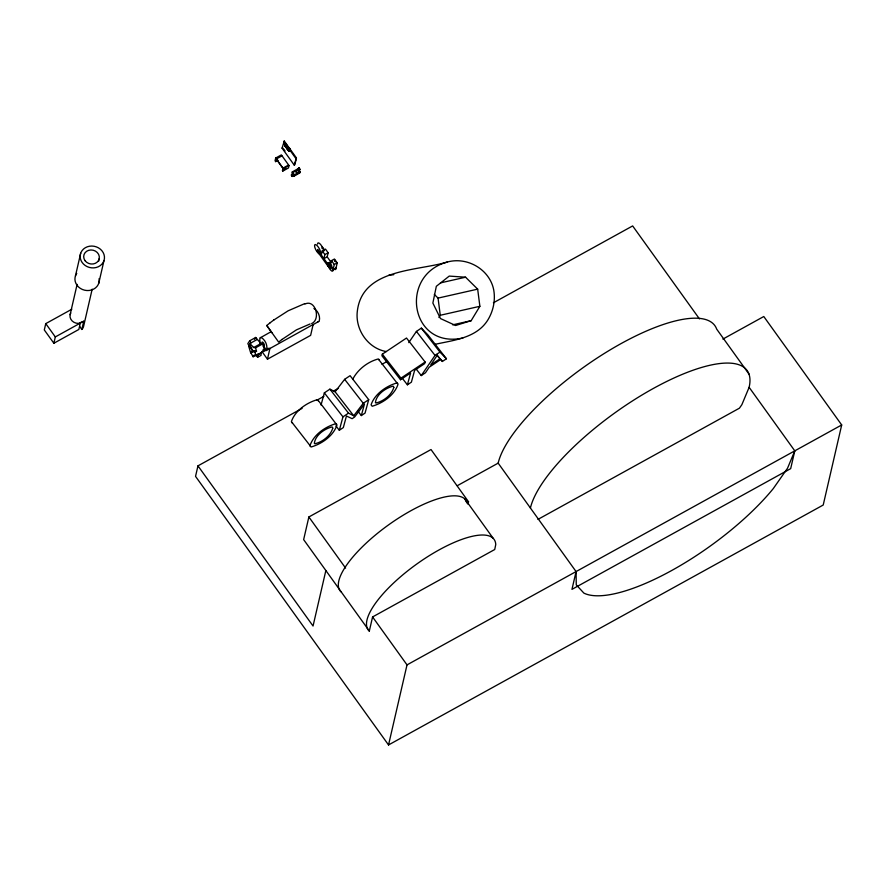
<?xml version="1.0" encoding="UTF-8"?>
<svg xmlns="http://www.w3.org/2000/svg" width="886" height="886" viewBox="0 0 886 886"><rect width="100%" height="100%" fill="white"/><g stroke="black" fill="none" stroke-linecap="round" stroke-linejoin="round"><path stroke-width="1.33" d="M298.604 170.566L299.579 171.463M248.623 346.005L251.214 348.32L252.322 350.934L250.672 352.783L248.623 346.005L250.76 347.323M298.759 169.115L299.745 169.392L299.058 168.628M327.92 266.121L319.215 253.994A5.471 1.794 61.1 0 1 314.763 247.072A5.471 1.794 61.1 0 1 317.055 245.555A5.471 1.794 61.1 0 1 320.71 253.008L320.378 253.695L327.521 263.629L327.92 266.121L330.179 264.881M292.181 176.535L293.798 174.797L292.889 174.165L291.35 175.029L292.015 176.292L293.731 175.683M320.378 253.695L319.436 254.315M71.821 309.236L45.762 323.623L44.3 329.946L53.858 343.247L78.843 329.459L80.305 323.135M53.858 343.247L55.32 336.924L83.749 321.23L81.844 329.459L79.563 326.281M75.443 275.934L80.67 253.285M70.116 314.685L77.126 284.351M92.177 289.157L83.616 326.258A7.874 6.988 13 0 1 81.844 329.459M98.601 261.337L99.21 258.69M98.745 283.31L103.972 260.661A12.238 10.865 13 0 0 89.53 246.219A12.238 10.865 13 0 0 83.461 264.05A12.238 10.865 13 0 0 103.972 260.661M302.104 408.38L197.966 465.859L195.54 476.369L388.533 744.949L823.216 505.02L841.7 424.959L763.787 316.524L722.887 339.094M288.526 165.051L282.844 168.196L282.789 171.098L288.471 167.963L289.024 165.571L281.36 154.906L275.69 158.04L275.059 160.765L275.668 161.617L277.938 160.355M275.668 161.617L276.255 159.026L281.936 155.892M282.058 148.161L284.295 141.051L296.433 157.941L294.872 164.674L294.196 165.051L282.058 148.161L282.745 147.785M283.675 143.742L284.295 141.051M282.789 171.098L283.343 168.705L289.024 165.571M292.28 171.917L291.97 173.246L294.052 176.137L299.833 172.936L300.144 171.618L298.061 168.728L292.28 171.917L294.362 174.819L294.052 176.137M294.196 165.051L296.433 157.941M292.579 172.659L293.676 174.719L292.579 172.659L295.869 170.854M296.721 174.498L296.954 173.501L299.612 172.028L298.294 170.201L295.636 171.662L296.954 173.501M297.762 170.046L298.061 168.728M298.671 168.296L299.069 167.664L299.856 168.894M298.538 168.883L298.704 168.185M298.936 168.406L299.069 167.664M299.291 169.935L299.845 169.547L298.427 168.606L299.291 169.935L299.822 169.636L298.527 167.952M299.39 173.025L299.612 172.028M262.001 351.587L267.461 359.195L269.964 348.331L267.65 348.442M321.995 248.401L322.338 246.928L324.531 249.985M321.308 254.991L322.26 250.893L325.494 249.11L328.141 252.776L327.189 256.874L323.944 258.657L324.896 254.57L328.141 252.776M263.22 349.505L265.933 350.712L313.135 324.509L310.632 335.362L267.461 359.195M330.212 266.11L331.475 260.639L334.432 259.011L337.223 262.887L335.96 268.347L333.003 269.986L330.212 266.11L331.707 265.279M333.003 269.986L334.266 264.515L337.223 262.887M467.974 504.223L468.539 501.775L431.017 449.545L308.871 516.97L303.643 539.607L369.329 631.02L372.574 616.944L494.72 549.519L495.75 544.591A77.536 25.096 -35.7 0 0 421.426 560.783A77.536 25.096 -35.7 0 0 369.019 630.887L369.329 631.02M325.86 570.529L313.046 626.014L197.966 465.859M388.533 744.949L407.017 664.888L841.7 424.959M748.947 374.014L716.696 329.138A132.18 42.783 -35.7 0 0 606.821 351.897A132.18 42.783 -35.7 0 0 498.165 463.134L576.077 571.57L571.968 589.356L790.677 468.639L794.786 450.852L749.124 387.304A132.18 42.783 -35.7 0 0 653.458 388.389A132.18 42.783 -35.7 0 0 530.415 508.021M321.031 405.057L324.354 392.863L329.902 389.153L335.107 391.789L353.724 415.778L363.26 403.307L368.709 399.664L350.092 375.686L344.643 379.319L335.107 391.789M335.927 425.9L339.316 430.264L342.96 416.852L348.508 413.142L353.724 415.778M357.944 411.215L361.322 415.578L364.467 404.016L354.566 417.062L352.141 418.679L346.448 416.032L343.314 427.595L339.316 430.264M368.709 399.664L365.054 413.086L361.322 415.578M407.394 384.823L411.392 382.165L414.615 370.326L424.693 363.603L425.125 362.009L406.508 338.031L382.342 354.156L381.91 355.74L400.527 379.729L410.617 372.995L407.394 384.823L402.322 378.289M400.527 379.729L400.959 378.145L425.125 362.009M251.724 347.733L251.214 348.32M352.639 379.474C357.523 369.639 367.768 361.709 378.267 358.963L398.024 384.291C394.469 395.189 382.807 403.185 372.186 406.242L371.068 404.858C374.656 394.004 386.274 385.975 396.884 382.951L397.692 383.383M749.124 387.304L741.859 404.703L739.422 408.18L537.946 519.395M794.786 450.852L787.521 468.251L773.29 488.574A132.18 42.783 -35.7 0 1 583.885 593.111L576.265 584.849L576.077 571.57M438.924 317.476L440.264 315.272L438.061 298.106L434.339 294.44M471.164 320.666L479.88 306.301L477.665 289.146L465.571 277.207L449.246 276.089L436.333 286.3L432.866 303.067L440.475 318.55L455.603 325.494L471.164 320.666L452.68 324.841M256.951 339.626L249.819 343.558L253.75 347.5L255.522 347.844L256.552 351.233L253.097 350.989L251.48 351.875L251.27 353.481L253.108 356.781L254.182 355.164L255.954 355.507L264.704 350.679L262.655 343.901L260.894 343.569L255.744 337.455L249.708 340.789L247.814 343.624L249.032 345.784M254.492 339.349L255.744 337.455M262.311 351.277L261.049 353.16L261.082 355.364L257.66 357.257L258.435 353.835L253.108 356.781M408.767 342.627L416.42 331.419L421.337 328.13L427.816 334.786L446.433 358.775L442.402 361.466L440.696 359.539L429.212 367.203L425.468 372.762L421.26 375.575L416.176 369.03M421.26 375.575L435.026 355.408L439.954 352.119L446.433 358.775M271.891 332.737L266.752 325.494L270.319 322.637M271.216 331.63L259.831 338.064L259.875 343.425M281.981 339.449L278.658 342.118L266.764 325.483M313.135 324.509L312.536 324.996L319.204 321.153C320.577 316.612 318.019 310.753 313.899 308.461M273.597 320.167L288.105 310.82L304.817 303.588M270.23 322.703L273.829 319.979M281.892 339.526L296.422 329.869L310.078 323.966M83.749 321.23L78.4 323.401A7.874 6.988 13 0 1 70.758 312.98M284.616 145.226L285.945 144.307L286.577 145.238L285.181 146.223L285.713 146.877L284.616 145.226L286.078 147.397M284.805 145.503L286.134 144.595L289.091 148.693L288.758 148.051L287.429 149.202L286.975 148.438L288.88 151.129L290.209 150.21C289.733 144.274 284.661 151.561 288.947 148.427C287.186 150.587 286.178 146.854 284.871 145.559M285.037 145.913L286.311 144.883M285.248 146.279L286.699 145.315L288.947 148.494L288.493 147.918M286.842 145.492L285.558 146.666L286.909 145.625M285.746 146.799L287.042 145.769L287.551 146.6L286.233 147.464L284.927 145.669M285.813 146.899L287.164 145.935M285.89 147.01L287.285 146.146M285.956 147.242L287.341 146.245M286.178 147.364L287.507 146.445M288.482 147.763C283.553 150.166 291.461 145.127 286.167 147.486M288.194 147.397L286.854 148.305L288.116 147.264M287.341 148.926L288.615 148.051M288.758 150.963L290.209 150.21M439.999 358.752L430.74 364.932L437.097 355.507L439.999 358.752L436.61 354.389M304.983 304.031C315.427 298.87 321.064 319.447 311.65 323.556M282.324 170.444L285.724 168.573M298.405 168.705L299.014 168.384M294.362 174.819L300.144 171.618M292.015 176.292L293.554 175.45M327.521 263.629L330.766 261.835A4.674 1.528 61.1 0 1 331.862 261.403M253.75 347.5L260.894 343.569M255.522 347.844L262.655 343.901M250.672 352.783L252.687 351.664M251.48 351.875L254.78 350.889M253.163 351.786L254.935 352.119L256.552 351.233M257.627 355.053L261.049 353.16M316.634 400.361L323.899 396.352M333.579 391.003L338.43 388.334M382.01 364.268L386.861 361.599M493.402 302.79L632.648 225.93L699.442 318.882M457.276 485.716L498.165 463.134M466.557 502.86L468.539 501.775M434.882 344.355C453.809 340.18 476.679 338.087 487.931 319.835C493.325 310.897 495.529 300.365 493.746 290.043C489.825 269.477 467.321 256.475 447.397 262.012C416.077 271.481 360.746 268.358 357.136 313.101C355.917 330.81 368.598 348.597 386.362 351.554M447.397 262.012C398.534 274.981 410.318 349.438 462.913 338.009M263.22 346.138C266.764 347.246 261.525 338.552 261.824 343.524M440.486 282.889L465.571 277.207M438.061 298.106L477.665 289.146M440.264 315.272L479.88 306.301M388.655 275.313L393.783 274.671M317.808 321.673L318.606 321.64M260.44 337.577L261.226 337.544C265.346 339.825 267.904 345.695 266.531 350.236L263.818 346.448M262.932 350.335L264.704 350.679M341.165 591.837L340.866 591.693A77.536 25.096 -35.7 0 1 385.011 527.48A77.536 25.096 -35.7 0 1 465.061 499.183L493.225 538.367M318.019 400.151L317.199 399.719C306.6 402.742 294.972 410.761 291.394 421.625L311.13 446.987C321.74 443.93 333.402 435.945 336.957 425.047L318.019 400.151L318.34 401.059M336.636 424.128L335.816 423.707C325.217 426.72 313.589 434.749 310 445.603L310.321 446.533M291.704 422.556L292.513 422.999M297.209 172.98L297.408 172.427M291.35 175.018L292.247 175.649L293.798 174.819L293.72 175.76L292.889 174.177M289.379 148.959L289.932 149.723M255.301 354.887L257.66 357.257M286.632 148.084L286.267 147.608L286.854 148.305M289.622 149.28L288.116 149.978L288.88 151.129M421.337 328.13L439.954 352.119M440.707 359.284L442.402 361.466M416.42 331.419L435.026 355.408M382.342 354.156L400.959 378.145M344.643 379.319L363.26 403.307M329.902 389.153L348.508 413.142M324.354 392.863L342.96 416.852M286.256 144.75L287.042 145.957L286.2 144.651M289.467 149.225L288.758 148.051M289.644 149.457C286.067 152.669 290.907 146.544 288.005 149.789M283.62 141.428L295.747 158.317M283.498 148.848L285.015 150.952M275.69 158.04L283.343 168.705M276.255 159.026L282.844 168.196M337.068 263.363L334.498 259.775L334.598 261.304M331.475 260.639L334.266 264.515M327.189 256.874L330.766 261.835M322.26 250.893L324.896 254.57M320.632 253.551L317.72 249.487L317.376 250.948L319.691 254.171M308.871 516.97L345.595 568.081M372.574 616.944L407.017 664.888M45.762 323.623L55.32 336.924M285.945 144.307L286.521 145.304M249.708 340.789L250.915 342.96M465.061 499.183L466.058 501.642M379.075 359.395L379.407 360.314M254.935 352.119L255.954 355.507M253.097 350.989L251.07 348.043L249.819 343.558M99.132 278.614A12.238 10.865 13 0 1 84.624 290.198A12.238 10.865 13 0 1 76.739 273.397M335.816 267.483A4.674 1.528 61.1 0 1 334.21 269.034M317.553 244.093A5.471 1.794 61.1 0 1 320.577 244.481A5.471 1.794 61.1 0 1 323.689 251.358M332.782 428.126C330.522 435.857 322.46 442.036 314.851 443.775L314.331 443.354C315.316 435.148 324.553 428.746 332.095 426.908L332.782 428.126M393.849 387.37C391.59 395.112 383.516 401.28 375.919 403.019L375.398 402.598C376.384 394.392 385.62 387.99 393.151 386.152L393.849 387.37M330.378 267.063L330.046 268.524L328.219 265.999A4.674 1.528 61.1 0 0 332.582 271.182A4.674 1.528 61.1 0 0 330.866 264.969L330.179 264.106A4.674 1.528 61.1 0 0 327.798 263.474L330.378 267.063M85.045 260.661A7.874 6.988 13 0 0 98.567 260.395A7.874 6.988 13 0 0 90.937 249.974A7.874 6.988 13 0 0 85.045 260.661"/></g></svg>
